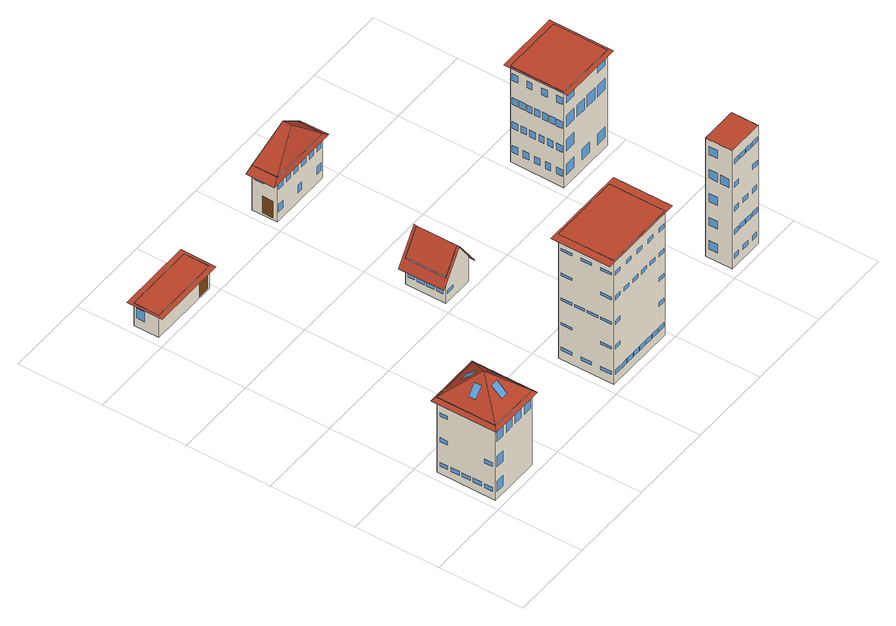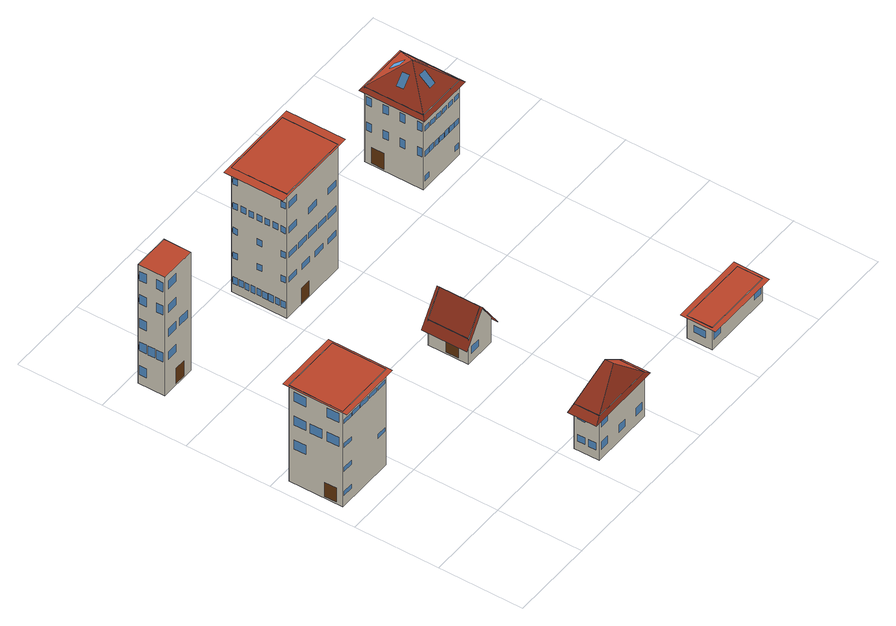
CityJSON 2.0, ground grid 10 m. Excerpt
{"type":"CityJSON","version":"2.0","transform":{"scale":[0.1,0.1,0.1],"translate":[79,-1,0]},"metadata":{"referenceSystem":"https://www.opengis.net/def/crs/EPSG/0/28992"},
"CityObjects":{
"building1":{"type":"Building","attributes":{"roofType":"Pyramidal","yearOfConstruction":1959,"function":"Residential","storeysAboveGround":3},"geometry":[{"type":"MultiSurface","lod":"3","boundaries":[[[0,1,2,3]],[[4,5,6],[7,8,9,10]],[[9,8,7,10]],[[11,12,6],[13,14,15,16]],[[15,14,13,16]],[[5,11,6],[17,18,19,20]],[[19,18,17,20]],[[12,4,6],[21,22,23,24]],[[23,22,21,24]],[[2,11,5,3],[25,26,27,28],[29,30,31,32],[33,34,35,36],[37,38,39,40],[41,42,43,44],[45,46,47,48]],[[27,26,25,28]],[[31,30,29,32]],[[35,34,33,36]],[[39,38,37,40]],[[43,42,41,44]],[[47,46,45,48]],[[1,12,11,2],[49,50,51,52],[53,54,55,56],[57,58,59,60],[61,62,63,64],[65,66,67,68],[69,70,71,72],[73,74,75,76],[77,78,79,80],[81,82,83,84]],[[51,50,49,52]],[[55,54,53,56]],[[59,58,57,60]],[[63,62,61,64]],[[67,66,65,68]],[[71,70,69,72]],[[75,74,73,76]],[[79,78,77,80]],[[83,82,81,84]],[[0,4,12,1],[85,86,87,88],[89,90,91,92],[93,94,95,96],[97,98,99,100],[101,102,103,104],[105,106,107,108],[109,110,111,112],[113,114,115,116],[117,118,119,120],[121,122,123,124],[125,126,127,128],[129,130,131,132],[133,134,135,136],[137,138,139,140],[141,142,143,144]],[[87,86,85,88]],[[91,90,89,92]],[[95,94,93,96]],[[99,98,97,100]],[[103,102,101,104]],[[107,106,105,108]],[[111,110,109,112]],[[115,114,113,116]],[[119,118,117,120]],[[123,122,121,124]],[[127,126,125,128]],[[131,130,129,132]],[[135,134,133,136]],[[139,138,137,140]],[[143,142,141,144]],[[3,5,4,0],[145,146,147,148],[149,150,151,152],[153,154,155,156],[157,158,159,160],[161,162,163,164],[165,166,167,168],[169,170,171,172],[173,174,175,176]],[[147,146,145,148]],[[151,150,149,152]],[[155,154,153,156]],[[159,158,157,160]],[[163,162,161,164]],[[167,166,165,168]],[[171,170,169,172]],[[175,174,173,176]],[[177,11,5,178]],[[179,12,11,177]],[[4,12,179,180]],[[5,4,180,178]]],"semantics":{"surfaces":[{"type":"GroundSurface"},{"type":"RoofSurface"},{"type":"Window"},{"type":"WallSurface"},{"type":"Door"}],"values":[0,1,2,1,2,1,2,1,2,3,2,2,2,2,2,2,3,4,2,2,2,2,2,2,2,2,3,2,2,2,2,2,2,2,2,2,2,2,2,2,2,2,3,2,2,2,2,2,2,2,2,1,1,1,1]}}]},
"building2":{"type":"Building","attributes":{"roofType":"Flat","yearOfConstruction":2011,"function":"Residential","storeysAboveGround":1},"geometry":[{"type":"MultiSurface","lod":"3","boundaries":[[[181,182,183,184]],[[185,186,187,188]],[[183,185,188,184],[189,190,191,192]],[[191,190,189,192]],[[182,186,185,183],[193,194,195,196]],[[195,194,193,196]],[[181,187,186,182],[197,198,199,200],[201,202,203,204]],[[199,198,197,200]],[[203,202,201,204]],[[184,188,187,181],[205,206,207,208]],[[207,206,205,208]],[[209,210,211,212],[187,186,185,188]]],"semantics":{"surfaces":[{"type":"GroundSurface"},{"type":"RoofSurface"},{"type":"WallSurface"},{"type":"Door"},{"type":"Window"}],"values":[0,1,2,3,2,4,2,4,4,2,4,1]}}]},
"building3":{"type":"Building","attributes":{"roofType":"Flat","yearOfConstruction":1950,"function":"Residential","storeysAboveGround":5},"geometry":[{"type":"MultiSurface","lod":"3","boundaries":[[[213,214,215,216]],[[217,218,219,220]],[[215,217,220,216],[221,222,223,224],[225,226,227,228],[229,230,231,232],[233,234,235,236],[237,238,239,240],[241,242,243,244],[245,246,247,248],[249,250,251,252],[253,254,255,256],[257,258,259,260],[261,262,263,264],[265,266,267,268],[269,270,271,272],[273,274,275,276],[277,278,279,280],[281,282,283,284],[285,286,287,288],[289,290,291,292],[293,294,295,296],[297,298,299,300],[301,302,303,304],[305,306,307,308],[309,310,311,312]],[[223,222,221,224]],[[227,226,225,228]],[[231,230,229,232]],[[235,234,233,236]],[[239,238,237,240]],[[243,242,241,244]],[[247,246,245,248]],[[251,250,249,252]],[[255,254,253,256]],[[259,258,257,260]],[[263,262,261,264]],[[267,266,265,268]],[[271,270,269,272]],[[275,274,273,276]],[[279,278,277,280]],[[283,282,281,284]],[[287,286,285,288]],[[291,290,289,292]],[[295,294,293,296]],[[299,298,297,300]],[[303,302,301,304]],[[307,306,305,308]],[[311,310,309,312]],[[214,218,217,215],[313,314,315,316],[317,318,319,320],[321,322,323,324],[325,326,327,328],[329,330,331,332],[333,334,335,336],[337,338,339,340],[341,342,343,344],[345,346,347,348],[349,350,351,352],[353,354,355,356],[357,358,359,360],[361,362,363,364],[365,366,367,368],[369,370,371,372],[373,374,375,376],[377,378,379,380],[381,382,383,384],[385,386,387,388],[389,390,391,392],[393,394,395,396],[397,398,399,400],[401,402,403,404],[405,406,407,408]],[[315,314,313,316]],[[319,318,317,320]],[[323,322,321,324]],[[327,326,325,328]],[[331,330,329,332]],[[335,334,333,336]],[[339,338,337,340]],[[343,342,341,344]],[[347,346,345,348]],[[351,350,349,352]],[[355,354,353,356]],[[359,358,357,360]],[[363,362,361,364]],[[367,366,365,368]],[[371,370,369,372]],[[375,374,373,376]],[[379,378,377,380]],[[383,382,381,384]],[[387,386,385,388]],[[391,390,389,392]],[[395,394,393,396]],[[399,398,397,400]],[[403,402,401,404]],[[407,406,405,408]],[[213,219,218,214],[409,410,411,412],[413,414,415,416],[417,418,419,420],[421,422,423,424],[425,426,427,428],[429,430,431,432],[433,434,435,436],[437,438,439,440],[441,442,443,444],[445,446,447,448],[449,450,451,452],[453,454,455,456],[457,458,459,460],[461,462,463,464]],[[411,410,409,412]],[[415,414,413,416]],[[419,418,417,420]],[[423,422,421,424]],[[427,426,425,428]],[[431,430,429,432]],[[435,434,433,436]],[[439,438,437,440]],[[443,442,441,444]],[[447,446,445,448]],[[451,450,449,452]],[[455,454,453,456]],[[459,458,457,460]],[[463,462,461,464]],[[216,220,219,213],[465,466,467,468],[469,470,471,472],[473,474,475,476],[477,478,479,480],[481,482,483,484],[485,486,487,488],[489,490,491,492],[493,494,495,496],[497,498,499,500],[501,502,503,504],[505,506,507,508],[509,510,511,512],[513,514,515,516],[517,518,519,520]],[[467,466,465,468]],[[471,470,469,472]],[[475,474,473,476]],[[479,478,477,480]],[[483,482,481,484]],[[487,486,485,488]],[[491,490,489,492]],[[495,494,493,496]],[[499,498,497,500]],[[503,502,501,504]],[[507,506,505,508]],[[511,510,509,512]],[[515,514,513,516]],[[519,518,517,520]],[[521,522,523,524],[219,218,217,220]]],"semantics":{"surfaces":[{"type":"GroundSurface"},{"type":"RoofSurface"},{"type":"WallSurface"},{"type":"Window"},{"type":"Door"}],"values":[0,1,2,3,3,3,3,3,3,3,3,3,3,3,3,3,3,3,3,3,3,3,3,3,3,3,2,3,3,3,3,3,3,3,3,3,3,3,3,3,3,3,3,3,3,3,3,3,3,3,3,2,4,3,3,3,3,3,3,3,3,3,3,3,3,3,2,3,3,3,3,3,3,3,3,3,3,3,3,3,3,1]}}]},
"building4":{"type":"Building","attributes":{"roofType":"Gabled","yearOfConstruction":1957,"function":"Industrial","storeysAboveGround":1},"geometry":[{"type":"MultiSurface","lod":"3","boundaries":[[[525,526,527,528]],[[529,530,531,532]],[[532,533,534,529]],[[528,527,533,532,531],[535,536,537,538]],[[537,536,535,538]],[[526,534,533,527],[539,540,541,542]],[[541,540,539,542]],[[526,525,530,529,534],[543,544,545,546]],[[545,544,543,546]],[[525,528,531,530],[547,548,549,550],[551,552,553,554],[555,556,557,558],[559,560,561,562]],[[549,548,547,550]],[[553,552,551,554]],[[557,556,555,558]],[[561,560,559,562]],[[563,564,565,566,529,534,533,532]],[[566,567,568,563,532,531,530,529]]],"semantics":{"surfaces":[{"type":"GroundSurface"},{"type":"RoofSurface"},{"type":"WallSurface"},{"type":"Window"},{"type":"Door"}],"values":[0,1,1,2,3,2,4,2,3,2,3,3,3,3,1,1]}}]},
"building5":{"type":"Building","attributes":{"roofType":"Hipped","yearOfConstruction":1992,"function":"Residential","storeysAboveGround":2},"geometry":[{"type":"MultiSurface","lod":"3","boundaries":[[[569,570,571,572]],[[573,574,575,576]],[[576,577,578,573]],[[575,577,576]],[[578,574,573]],[[571,577,575,572],[579,580,581,582],[583,584,585,586],[587,588,589,590],[591,592,593,594],[595,596,597,598],[599,600,601,602],[603,604,605,606],[607,608,609,610],[611,612,613,614]],[[581,580,579,582]],[[585,584,583,586]],[[589,588,587,590]],[[593,592,591,594]],[[597,596,595,598]],[[601,600,599,602]],[[605,604,603,606]],[[609,608,607,610]],[[613,612,611,614]],[[570,578,577,571],[615,616,617,618],[619,620,621,622],[623,624,625,626]],[[617,616,615,618]],[[621,620,619,622]],[[625,624,623,626]],[[569,574,578,570],[627,628,629,630],[631,632,633,634],[635,636,637,638],[639,640,641,642]],[[629,628,627,630]],[[633,632,631,634]],[[637,636,635,638]],[[641,640,639,642]],[[572,575,574,569],[643,644,645,646],[647,648,649,650]],[[645,644,643,646]],[[649,648,647,650]],[[651,577,575,652]],[[653,578,577,651]],[[574,578,653,654]],[[575,574,654,652]]],"semantics":{"surfaces":[{"type":"GroundSurface"},{"type":"RoofSurface"},{"type":"WallSurface"},{"type":"Window"},{"type":"Door"}],"values":[0,1,1,1,1,2,3,3,3,3,3,3,3,3,3,2,3,3,3,2,3,3,3,3,2,4,3,1,1,1,1]}}]},
"building6":{"type":"Building","attributes":{"roofType":"Flat","yearOfConstruction":1952,"function":"Residential","storeysAboveGround":5},"geometry":[{"type":"MultiSurface","lod":"3","boundaries":[[[655,656,657,658]],[[659,660,661,662]],[[657,659,662,658],[663,664,665,666],[667,668,669,670],[671,672,673,674],[675,676,677,678],[679,680,681,682],[683,684,685,686],[687,688,689,690],[691,692,693,694],[695,696,697,698],[699,700,701,702],[703,704,705,706],[707,708,709,710],[711,712,713,714],[715,716,717,718],[719,720,721,722],[723,724,725,726]],[[665,664,663,666]],[[669,668,667,670]],[[673,672,671,674]],[[677,676,675,678]],[[681,680,679,682]],[[685,684,683,686]],[[689,688,687,690]],[[693,692,691,694]],[[697,696,695,698]],[[701,700,699,702]],[[705,704,703,706]],[[709,708,707,710]],[[713,712,711,714]],[[717,716,715,718]],[[721,720,719,722]],[[725,724,723,726]],[[656,660,659,657],[727,728,729,730],[731,732,733,734],[735,736,737,738],[739,740,741,742],[743,744,745,746],[747,748,749,750],[751,752,753,754],[755,756,757,758],[759,760,761,762]],[[729,728,727,730]],[[733,732,731,734]],[[737,736,735,738]],[[741,740,739,742]],[[745,744,743,746]],[[749,748,747,750]],[[753,752,751,754]],[[757,756,755,758]],[[761,760,759,762]],[[655,661,660,656],[763,764,765,766],[767,768,769,770],[771,772,773,774],[775,776,777,778],[779,780,781,782],[783,784,785,786]],[[765,764,763,766]],[[769,768,767,770]],[[773,772,771,774]],[[777,776,775,778]],[[781,780,779,782]],[[785,784,783,786]],[[658,662,661,655],[787,788,789,790],[791,792,793,794],[795,796,797,798],[799,800,801,802],[803,804,805,806],[807,808,809,810]],[[789,788,787,790]],[[793,792,791,794]],[[797,796,795,798]],[[801,800,799,802]],[[805,804,803,806]],[[809,808,807,810]]],"semantics":{"surfaces":[{"type":"GroundSurface"},{"type":"RoofSurface"},{"type":"WallSurface"},{"type":"Window"},{"type":"Door"}],"values":[0,1,2,3,3,3,3,3,3,3,3,3,3,3,3,3,3,3,3,2,3,3,3,3,3,3,3,3,3,2,4,3,3,3,3,3,2,3,3,3,3,3,3]}}]},
"building7":{"type":"Building","attributes":{"roofType":"Flat","yearOfConstruction":1972,"function":"Residential","storeysAboveGround":4},"geometry":[{"type":"MultiSurface","lod":"3","boundaries":[[[811,812,813,814]],[[815,816,817,818]],[[813,815,818,814],[819,820,821,822],[823,824,825,826],[827,828,829,830],[831,832,833,834],[835,836,837,838],[839,840,841,842],[843,844,845,846],[847,848,849,850],[851,852,853,854],[855,856,857,858]],[[821,820,819,822]],[[825,824,823,826]],[[829,828,827,830]],[[833,832,831,834]],[[837,836,835,838]],[[841,840,839,842]],[[845,844,843,846]],[[849,848,847,850]],[[853,852,851,854]],[[857,856,855,858]],[[812,816,815,813],[859,860,861,862],[863,864,865,866],[867,868,869,870],[871,872,873,874],[875,876,877,878],[879,880,881,882],[883,884,885,886]],[[861,860,859,862]],[[865,864,863,866]],[[869,868,867,870]],[[873,872,871,874]],[[877,876,875,878]],[[881,880,879,882]],[[885,884,883,886]],[[811,817,816,812],[887,888,889,890],[891,892,893,894],[895,896,897,898],[899,900,901,902],[903,904,905,906],[907,908,909,910],[911,912,913,914],[915,916,917,918],[919,920,921,922]],[[889,888,887,890]],[[893,892,891,894]],[[897,896,895,898]],[[901,900,899,902]],[[905,904,903,906]],[[909,908,907,910]],[[913,912,911,914]],[[917,916,915,918]],[[921,920,919,922]],[[814,818,817,811],[923,924,925,926],[927,928,929,930],[931,932,933,934],[935,936,937,938],[939,940,941,942],[943,944,945,946],[947,948,949,950],[951,952,953,954],[955,956,957,958],[959,960,961,962],[963,964,965,966],[967,968,969,970],[971,972,973,974],[975,976,977,978],[979,980,981,982],[983,984,985,986],[987,988,989,990],[991,992,993,994],[995,996,997,998],[999,1000,1001,1002],[1003,1004,1005,1006],[1007,1008,1009,1010]],[[925,924,923,926]],[[929,928,927,930]],[[933,932,931,934]],[[937,936,935,938]],[[941,940,939,942]],[[945,944,943,946]],[[949,948,947,950]],[[953,952,951,954]],[[957,956,955,958]],[[961,960,959,962]],[[965,964,963,966]],[[969,968,967,970]],[[973,972,971,974]],[[977,976,975,978]],[[981,980,979,982]],[[985,984,983,986]],[[989,988,987,990]],[[993,992,991,994]],[[997,996,995,998]],[[1001,1000,999,1002]],[[1005,1004,1003,1006]],[[1009,1008,1007,1010]],[[1011,1012,1013,1014],[817,816,815,818]]],"semantics":{"surfaces":[{"type":"GroundSurface"},{"type":"RoofSurface"},{"type":"WallSurface"},{"type":"Window"},{"type":"Door"}],"values":[0,1,2,3,3,3,3,3,3,3,3,3,3,2,4,3,3,3,3,3,3,2,3,3,3,3,3,3,3,3,3,2,3,3,3,3,3,3,3,3,3,3,3,3,3,3,3,3,3,3,3,3,3,3,1]}}]}
},
"vertices":[
[10,80,0],[71,80,0],[71,10,0],[10,10,0],[10,80,100],[10,10,100],[40,45,131],[30,41,121],[20,41,110],[20,49,110],[30,49,121],[71,10,100],[71,80,100],[51,49,121],[61,49,110],[61,41,110],[51,41,121],[45,33,121],[45,21,110],[36,21,110],[36,33,121],[36,57,121],[36,69,110],[45,69,110],[45,57,121],[12,10,24],[22,10,24],[22,10,10],[12,10,10],[12,10,57],[22,10,57],[22,10,43],[12,10,43],[12,10,91],[22,10,91],[22,10,77],[12,10,77],[28,10,91],[38,10,91],[38,10,77],[28,10,77],[43,10,91],[53,10,91],[53,10,77],[43,10,77],[59,10,91],[69,10,91],[69,10,77],[59,10,77],[71,18,23],[71,33,23],[71,33,2],[71,18,2],[71,12,54],[71,18,54],[71,18,43],[71,12,43],[71,32,54],[71,38,54],[71,38,43],[71,32,43],[71,52,54],[71,58,54],[71,58,43],[71,52,43],[71,73,54],[71,78,54],[71,78,43],[71,73,43],[71,12,88],[71,18,88],[71,18,77],[71,12,77],[71,32,88],[71,38,88],[71,38,77],[71,32,77],[71,52,88],[71,58,88],[71,58,77],[71,52,77],[71,73,88],[71,78,88],[71,78,77],[71,73,77],[69,80,17],[62,80,17],[62,80,10],[69,80,10],[18,80,17],[12,80,17],[12,80,10],[18,80,10],[69,80,50],[62,80,50],[62,80,43],[69,80,43],[61,80,50],[54,80,50],[54,80,43],[61,80,43],[52,80,50],[46,80,50],[46,80,43],[52,80,43],[44,80,50],[37,80,50],[37,80,43],[44,80,43],[35,80,50],[29,80,50],[29,80,43],[35,80,43],[27,80,50],[20,80,50],[20,80,43],[27,80,43],[19,80,50],[12,80,50],[12,80,43],[19,80,43],[69,80,83],[62,80,83],[62,80,77],[69,80,77],[59,80,83],[52,80,83],[52,80,77],[59,80,77],[49,80,83],[42,80,83],[42,80,77],[49,80,77],[39,80,83],[32,80,83],[32,80,77],[39,80,77],[29,80,83],[22,80,83],[22,80,77],[29,80,77],[19,80,83],[12,80,83],[12,80,77],[19,80,77],[10,76,15],[10,67,15],[10,67,10],[10,76,10],[10,63,15],[10,53,15],[10,53,10],[10,63,10],[10,50,15],[10,40,15],[10,40,10],[10,50,10],[10,37,15],[10,27,15],[10,27,10],[10,37,10],[10,23,15],[10,14,15],[10,14,10],[10,23,10],[10,76,48],[10,67,48],[10,67,43],[10,76,43],[10,23,48],[10,14,48],[10,14,43],[10,23,43],[10,76,81],[10,67,81],[10,67,77],[10,76,77],[75,6,96],[6,6,96],[75,84,96],[6,84,96],
[10,440,0],[95,440,0],[95,410,0],[10,410,0],[95,410,30],[95,440,30],[10,440,30],[10,410,30],[78,410,24],[92,410,24],[92,410,2],[78,410,2],[95,418,21],[95,432,21],[95,432,12],[95,418,12],[92,440,22],[81,440,22],[81,440,12],[92,440,12],[24,440,22],[13,440,22],[13,440,12],[24,440,12],[10,437,25],[10,427,25],[10,427,12],[10,437,12],[98,404,30],[98,446,30],[7,446,30],[7,404,30],
[210,76,0],[296,76,0],[296,10,0],[210,10,0],[296,10,166],[296,76,166],[210,76,166],[210,10,166],[212,10,18],[220,10,18],[220,10,12],[212,10,12],[223,10,18],[231,10,18],[231,10,12],[223,10,12],[233,10,18],[242,10,18],[242,10,12],[233,10,12],[244,10,18],[252,10,18],[252,10,12],[244,10,12],[254,10,18],[262,10,18],[262,10,12],[254,10,12],[265,10,18],[273,10,18],[273,10,12],[265,10,12],[275,10,18],[283,10,18],[283,10,12],[275,10,12],[286,10,18],[294,10,18],[294,10,12],[286,10,12],[212,10,51],[220,10,51],[220,10,46],[212,10,46],[286,10,51],[294,10,51],[294,10,46],[286,10,46],[212,10,84],[220,10,84],[220,10,79],[212,10,79],[286,10,84],[294,10,84],[294,10,79],[286,10,79],[212,10,117],[220,10,117],[220,10,112],[212,10,112],[227,10,117],[235,10,117],[235,10,112],[227,10,112],[242,10,117],[250,10,117],[250,10,112],[242,10,112],[256,10,117],[265,10,117],[265,10,112],[256,10,112],[271,10,117],[279,10,117],[279,10,112],[271,10,112],[286,10,117],[294,10,117],[294,10,112],[286,10,112],[212,10,150],[220,10,150],[220,10,145],[212,10,145],[231,10,150],[239,10,150],[239,10,145],[231,10,145],[249,10,150],[257,10,150],[257,10,145],[249,10,145],[267,10,150],[276,10,150],[276,10,145],[267,10,145],[286,10,150],[294,10,150],[294,10,145],[286,10,145],[296,12,21],[296,17,21],[296,17,12],[296,12,12],[296,19,21],[296,24,21],[296,24,12],[296,19,12],[296,26,21],[296,31,21],[296,31,12],[296,26,12],[296,33,21],[296,38,21],[296,38,12],[296,33,12],[296,40,21],[296,45,21],[296,45,12],[296,40,12],[296,47,21],[296,53,21],[296,53,12],[296,47,12],[296,54,21],[296,60,21],[296,60,12],[296,54,12],[296,62,21],[296,67,21],[296,67,12],[296,62,12],[296,69,21],[296,74,21],[296,74,12],[296,69,12],[296,12,54],[296,17,54],[296,17,46],[296,12,46],[296,40,54],[296,46,54],[296,46,46],[296,40,46],[296,69,54],[296,74,54],[296,74,46],[296,69,46],[296,12,87],[296,17,87],[296,17,79],[296,12,79],[296,40,87],[296,46,87],[296,46,79],[296,40,79],[296,69,87],[296,74,87],[296,74,79],[296,69,79],[296,12,120],[296,17,120],[296,17,112],[296,12,112],[296,21,120],[296,27,120],[296,27,112],[296,21,112],[296,31,120],[296,36,120],[296,36,112],[296,31,112],[296,40,120],[296,46,120],[296,46,112],[296,40,112],[296,50,120],[296,55,120],[296,55,112],[296,50,112],[296,59,120],[296,65,120],[296,65,112],[296,59,112],[296,69,120],[296,74,120],[296,74,112],[296,69,112],[296,12,153],[296,17,153],[296,17,145],[296,12,145],[296,69,153],[296,74,153],[296,74,145],[296,69,145],[272,76,21],[259,76,21],[259,76,1],[272,76,1],[293,76,53],[280,76,53],[280,76,46],[293,76,46],[271,76,53],[258,76,53],[258,76,46],[271,76,46],[249,76,53],[235,76,53],[235,76,46],[249,76,46],[227,76,53],[213,76,53],[213,76,46],[227,76,46],[293,76,86],[280,76,86],[280,76,79],[293,76,79],[277,76,86],[263,76,86],[263,76,79],[277,76,79],[260,76,86],[246,76,86],[246,76,79],[260,76,79],[243,76,86],[230,76,86],[230,76,79],[243,76,79],[227,76,86],[213,76,86],[213,76,79],[227,76,79],[293,76,120],[280,76,120],[280,76,112],[293,76,112],[260,76,120],[246,76,120],[246,76,112],[260,76,112],[227,76,120],[213,76,120],[213,76,112],[227,76,112],[293,76,153],[280,76,153],[280,76,145],[293,76,145],[210,73,16],[210,60,16],[210,60,12],[210,73,12],[210,49,16],[210,37,16],[210,37,12],[210,49,12],[210,26,16],[210,13,16],[210,13,12],[210,26,12],[210,73,49],[210,60,49],[210,60,46],[210,73,46],[210,26,49],[210,13,49],[210,13,46],[210,26,46],[210,73,82],[210,60,82],[210,60,79],[210,73,79],[210,57,82],[210,45,82],[210,45,79],[210,57,79],[210,42,82],[210,29,82],[210,29,79],[210,42,79],[210,26,82],[210,13,82],[210,13,79],[210,26,79],[210,73,115],[210,60,115],[210,60,112],[210,73,112],[210,26,115],[210,13,115],[210,13,112],[210,26,112],[210,73,148],[210,60,148],[210,60,145],[210,73,145],[210,49,148],[210,37,148],[210,37,145],[210,49,145],[210,26,148],[210,13,148],[210,13,145],[210,26,145],[306,8,166],[306,78,166],[200,78,166],[200,8,166],
[210,258,0],[248,258,0],[248,210,0],[210,210,0],[229,258,63],[210,258,35],[210,210,35],[229,210,63],[248,210,35],[248,258,35],[213,210,15],[222,210,15],[222,210,11],[213,210,11],[248,231,23],[248,246,23],[248,246,2],[248,231,2],[243,258,20],[231,258,20],[231,258,11],[243,258,11],[210,255,18],[210,247,18],[210,247,11],[210,255,11],[210,244,18],[210,235,18],[210,235,11],[210,244,11],[210,233,18],[210,224,18],[210,224,11],[210,233,11],[210,221,18],[210,213,18],[210,213,11],[210,221,11],[229,207,63],[255,207,24],[255,261,24],[229,261,63],[203,261,24],[203,207,24],
[210,440,0],[286,440,0],[286,410,0],[210,410,0],[248,430,95],[210,440,60],[210,410,60],[248,420,95],[286,410,60],[286,440,60],[212,410,22],[219,410,22],[219,410,12],[212,410,12],[245,410,22],[251,410,22],[251,410,12],[245,410,12],[277,410,22],[284,410,22],[284,410,12],[277,410,12],[212,410,52],[219,410,52],[219,410,42],[212,410,42],[225,410,52],[232,410,52],[232,410,42],[225,410,42],[238,410,52],[245,410,52],[245,410,42],[238,410,42],[251,410,52],[258,410,52],[258,410,42],[251,410,42],[264,410,52],[271,410,52],[271,410,42],[264,410,42],[277,410,52],[284,410,52],[284,410,42],[277,410,42],[286,414,21],[286,423,21],[286,423,12],[286,414,12],[286,427,21],[286,436,21],[286,436,12],[286,427,12],[286,414,51],[286,423,51],[286,423,42],[286,414,42],[282,440,22],[272,440,22],[272,440,12],[282,440,12],[253,440,22],[243,440,22],[243,440,12],[253,440,12],[224,440,22],[214,440,22],[214,440,12],[224,440,12],[282,440,52],[272,440,52],[272,440,42],[282,440,42],[210,428,25],[210,415,25],[210,415,3],[210,428,3],[210,437,47],[210,426,47],[210,426,42],[210,437,42],[294,408,53],[202,408,53],[294,442,53],[202,442,53],
[410,42,0],[454,42,0],[454,10,0],[410,10,0],[454,10,158],[454,42,158],[410,42,158],[410,10,158],[413,10,18],[420,10,18],[420,10,12],[413,10,12],[428,10,18],[436,10,18],[436,10,12],[428,10,12],[444,10,18],[451,10,18],[451,10,12],[444,10,12],[413,10,50],[420,10,50],[420,10,44],[413,10,44],[423,10,50],[431,10,50],[431,10,44],[423,10,44],[433,10,50],[441,10,50],[441,10,44],[433,10,44],[444,10,50],[452,10,50],[452,10,44],[444,10,44],[413,10,81],[420,10,81],[420,10,75],[413,10,75],[428,10,81],[436,10,81],[436,10,75],[428,10,75],[444,10,81],[451,10,81],[451,10,75],[444,10,75],[413,10,113],[420,10,113],[420,10,107],[413,10,107],[444,10,113],[452,10,113],[452,10,107],[444,10,107],[413,10,144],[420,10,144],[420,10,138],[413,10,138],[423,10,144],[431,10,144],[431,10,138],[423,10,138],[433,10,144],[441,10,144],[441,10,138],[433,10,138],[444,10,144],[452,10,144],[452,10,138],[444,10,138],[454,12,24],[454,20,24],[454,20,12],[454,12,12],[454,12,56],[454,20,56],[454,20,44],[454,12,44],[454,22,56],[454,30,56],[454,30,44],[454,22,44],[454,32,56],[454,40,56],[454,40,44],[454,32,44],[454,12,87],[454,20,87],[454,20,75],[454,12,75],[454,12,119],[454,20,119],[454,20,107],[454,12,107],[454,32,119],[454,40,119],[454,40,107],[454,32,107],[454,12,150],[454,20,150],[454,20,138],[454,12,138],[454,32,150],[454,40,150],[454,40,138],[454,32,138],[435,42,22],[422,42,22],[422,42,2],[435,42,2],[448,42,54],[435,42,54],[435,42,44],[448,42,44],[448,42,85],[435,42,85],[435,42,75],[448,42,75],[429,42,85],[416,42,85],[416,42,75],[429,42,75],[448,42,117],[435,42,117],[435,42,107],[448,42,107],[448,42,149],[435,42,149],[435,42,138],[448,42,138],[410,38,23],[410,28,23],[410,28,12],[410,38,12],[410,38,54],[410,28,54],[410,28,44],[410,38,44],[410,38,86],[410,28,86],[410,28,75],[410,38,75],[410,38,118],[410,28,118],[410,28,107],[410,38,107],[410,24,118],[410,14,118],[410,14,107],[410,24,107],[410,38,149],[410,28,149],[410,28,138],[410,38,138],
[410,274,0],[483,274,0],[483,210,0],[410,210,0],[483,210,128],[483,274,128],[410,274,128],[410,210,128],[414,210,28],[427,210,28],[427,210,14],[414,210,14],[440,210,28],[453,210,28],[453,210,14],[440,210,14],[466,210,28],[479,210,28],[479,210,14],[466,210,14],[414,210,61],[427,210,61],[427,210,46],[414,210,46],[414,210,93],[427,210,93],[427,210,78],[414,210,78],[432,210,93],[444,210,93],[444,210,78],[432,210,78],[449,210,93],[462,210,93],[462,210,78],[449,210,78],[466,210,93],[479,210,93],[479,210,78],[466,210,78],[414,210,125],[427,210,125],[427,210,110],[414,210,110],[466,210,125],[479,210,125],[479,210,110],[466,210,110],[483,252,21],[483,266,21],[483,266,2],[483,252,2],[483,216,58],[483,230,58],[483,230,46],[483,216,46],[483,216,90],[483,230,90],[483,230,78],[483,216,78],[483,235,90],[483,249,90],[483,249,78],[483,235,78],[483,255,90],[483,269,90],[483,269,78],[483,255,78],[483,216,122],[483,230,122],[483,230,110],[483,216,110],[483,255,122],[483,269,122],[483,269,110],[483,255,110],[481,274,19],[469,274,19],[469,274,14],[481,274,14],[481,274,51],[469,274,51],[469,274,46],[481,274,46],[424,274,51],[412,274,51],[412,274,46],[424,274,46],[481,274,83],[469,274,83],[469,274,78],[481,274,78],[481,274,115],[469,274,115],[469,274,110],[481,274,110],[467,274,115],[455,274,115],[455,274,110],[467,274,110],[453,274,115],[441,274,115],[441,274,110],[453,274,110],[438,274,115],[426,274,115],[426,274,110],[438,274,110],[424,274,115],[412,274,115],[412,274,110],[424,274,110],[410,272,23],[410,265,23],[410,265,14],[410,272,14],[410,259,23],[410,252,23],[410,252,14],[410,259,14],[410,245,23],[410,239,23],[410,239,14],[410,245,14],[410,232,23],[410,226,23],[410,226,14],[410,232,14],[410,219,23],[410,212,23],[410,212,14],[410,219,14],[410,272,55],[410,265,55],[410,265,46],[410,272,46],[410,261,55],[410,255,55],[410,255,46],[410,261,46],[410,251,55],[410,244,55],[410,244,46],[410,251,46],[410,240,55],[410,234,55],[410,234,46],[410,240,46],[410,230,55],[410,223,55],[410,223,46],[410,230,46],[410,219,55],[410,212,55],[410,212,46],[410,219,46],[410,272,87],[410,265,87],[410,265,78],[410,272,78],[410,263,87],[410,256,87],[410,256,78],[410,263,78],[410,254,87],[410,248,87],[410,248,78],[410,254,78],[410,245,87],[410,239,87],[410,239,78],[410,245,78],[410,236,87],[410,230,87],[410,230,78],[410,236,78],[410,228,87],[410,221,87],[410,221,78],[410,228,78],[410,219,87],[410,212,87],[410,212,78],[410,219,78],[410,272,119],[410,265,119],[410,265,110],[410,272,110],[410,254,119],[410,248,119],[410,248,110],[410,254,110],[410,237,119],[410,230,119],[410,230,110],[410,237,110],[410,219,119],[410,212,119],[410,212,110],[410,219,110],[485,204,128],[485,280,128],[408,280,128],[408,204,128]
]}
